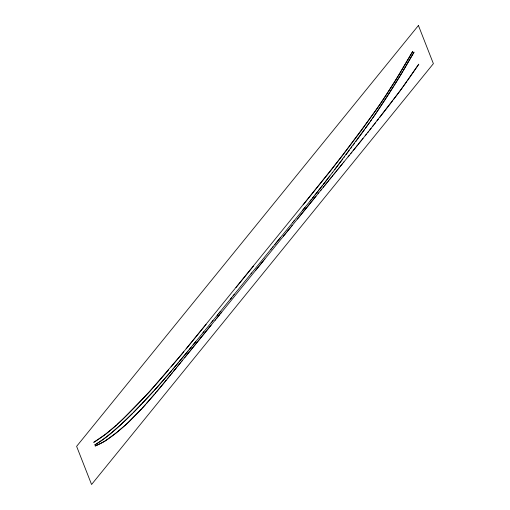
<?xml version="1.0" encoding="UTF-8"?>
<svg xmlns="http://www.w3.org/2000/svg" width="510" height="510" viewBox="0 0 510 510"><rect width="100%" height="100%" fill="white"/><g stroke="black" fill="none" stroke-linecap="round" stroke-linejoin="round"><path stroke-width="0.76" d="M403.486 70.303L414.056 52.09L401.045 74.364L387.37 96.224A350.255 151.304 -59.1 0 1 375.583 113.921L365.313 128.565M402.894 71.298L394.498 85.023M393.892 85.992L374.786 115.082M374.161 115.993L372.274 118.709M370.381 121.418L371.643 119.614M369.75 122.317L334.681 169.645M407.515 80.593L418.799 64.177L399.942 91.016L369.795 129.954M406.884 81.479L403.053 86.783M364.675 129.451L357.644 139.128M402.415 87.656L393.382 99.762M355.719 141.742L357 140.001M353.143 145.216L354.431 143.482M351.855 146.944L350.561 148.671M347.979 152.12L349.267 150.399M346.035 154.696L347.329 152.981M344.091 157.271L344.741 156.411M342.796 158.98L332.239 172.839M392.738 100.617L379.669 117.491M332.392 172.622L327.834 178.564M329.798 176.026L325.227 181.949M327.356 179.201L323.27 184.48M322.613 185.321L318.673 190.338M324.902 182.363L315.052 194.897M377.043 120.832L378.356 119.161M318.017 191.167L312.579 197.995M373.747 124.988L372.434 126.646M374.41 124.153L375.723 122.496M371.114 128.303L362.521 139.02M314.064 196.14L304.795 207.64M367.812 132.434L368.475 131.605M310.093 201.08L311.419 199.435M365.166 135.73L366.492 134.079M358.045 144.553L363.018 138.395M361.858 139.836L353.073 150.686M302.64 210.305L305.127 207.232M304.132 208.456L292.683 222.558M356.554 146.395L357.223 145.579M206.129 324.341L186.188 348.783M235.99 287.551L253.419 266.112M303.201 204.835L342.777 155.155L374.142 112.755A305.777 132.09 -59.1 0 0 386.025 95.255L399.77 73.523L412.775 51.319L394.402 82.269L380.256 103.932L361.22 130.681L330.671 170.735L181.362 354.667L149.583 391.584L123.669 418.353A107.438 46.41 -59.1 0 1 121.52 420.412L117.198 424.441M251.016 273.793L251.679 272.977M280.226 237.858L230.437 299.121M182.561 360.238L181.235 361.87M184.556 357.791L201.144 337.359M178.742 364.93L211.114 325.138M219.753 314.536L201.15 337.365M220.416 313.72L263.389 260.801M264.225 259.788L264.888 258.972M297.445 219.019L298.108 218.203M298.771 217.387L316.034 196.159M348.094 156.812L351.913 152.12M350.587 153.752L355.891 147.211M270.931 249.282L271.594 248.466M272.257 247.65L272.92 246.834M274.916 244.386L292.848 222.354M293.511 221.538L294.174 220.722M217.152 315.429L217.815 314.613M218.478 313.797L231.769 297.483M233.095 295.851L234.422 294.219M211.165 322.76L211.835 321.944M212.498 321.128L220.473 311.355M318.03 193.711L318.693 192.895M320.688 190.447L321.351 189.631M323.346 187.183L324.009 186.373M324.672 185.557L325.335 184.741M325.667 184.327L341.286 165.17M341.949 164.354L342.612 163.538M343.275 162.728L343.944 161.912M215.105 320.248L215.768 319.432M216.431 318.616L218.427 316.168M218.586 315.958L221.742 312.082M255.587 270.396L327.331 182.293M327.994 181.477L328.657 180.661M329.326 179.845L329.989 179.029M330.652 178.219L331.315 177.403M331.984 176.587L332.647 175.772M333.31 174.955L333.974 174.139M334.636 173.323L335.306 172.507M335.969 171.691L336.632 170.875M337.295 170.066L337.964 169.25M338.627 168.434L339.29 167.618M339.953 166.802L349.254 155.384M180.572 362.686L160.599 387.052M176.587 367.582L173.26 371.656M177.25 366.767L177.913 365.95M203.018 332.724L212.995 320.516M203.853 331.71L193.041 344.919M283.483 236.124L284.153 235.314M284.816 234.498L285.479 233.682M286.148 232.872L286.811 232.056M287.474 231.24L290.802 227.173M291.465 226.357L292.128 225.541M170.601 374.907L167.274 378.968M171.264 374.098L172.597 372.472M195.865 341.464L183.874 356.05M189.21 349.579L191.205 347.144M183.689 351.817L171.13 366.868M188.043 351.001L169.785 372.829M166.273 380.192L156.576 391.858M183.205 356.853L181.866 358.466M181.197 359.269L179.188 361.679M160.427 387.249L146.421 403.608M178.519 362.483L174.496 367.276M173.827 368.073L172.482 369.661M155.231 393.446L155.907 392.655M171.806 370.451L154.141 390.66M154.562 394.243L141.346 409.205L129.464 421.305A135.462 58.516 -59.1 0 1 125.403 425.059L117.109 432.148M168.606 369.846C151.744 389.678 134.187 408.988 114.909 426.507A131.809 56.935 -59.1 0 1 93.725 442.355L105.36 434.405L116.471 425.098M169.11 373.613L158.929 385.305M158.164 386.166L158.591 385.688M157.737 386.65L133.269 412.717M145.739 404.373L142.303 408.159M152.764 392.177L153.453 391.419M152.082 392.929L142.386 403.353M141.614 408.912L127.513 423.141A137.904 59.574 -59.1 0 1 125.339 425.13C116.146 433.245 106.635 441.341 95.153 446.027L102.599 442.431A52.058 22.491 -59.1 0 0 105.022 441.08L116.484 432.658M141.691 404.079L139.593 406.266M138.892 406.993L126.78 419.099L115.298 429.643A165.38 71.438 -59.1 0 1 110.868 433.392L107.119 436.394A144.228 62.303 -59.1 0 1 104.856 438.135L101.025 440.92A108.337 46.799 -59.1 0 1 98.691 442.501L97.907 443.011A104.155 44.995 -59.1 0 1 95.536 444.49L94.739 444.969L102.912 439.569A144.572 62.449 -59.1 0 0 109.376 434.609L120.009 425.455L132.562 413.425M418.429 25.5L76.615 446.346L91.57 484.5L433.385 63.654L418.429 25.5"/></g></svg>
